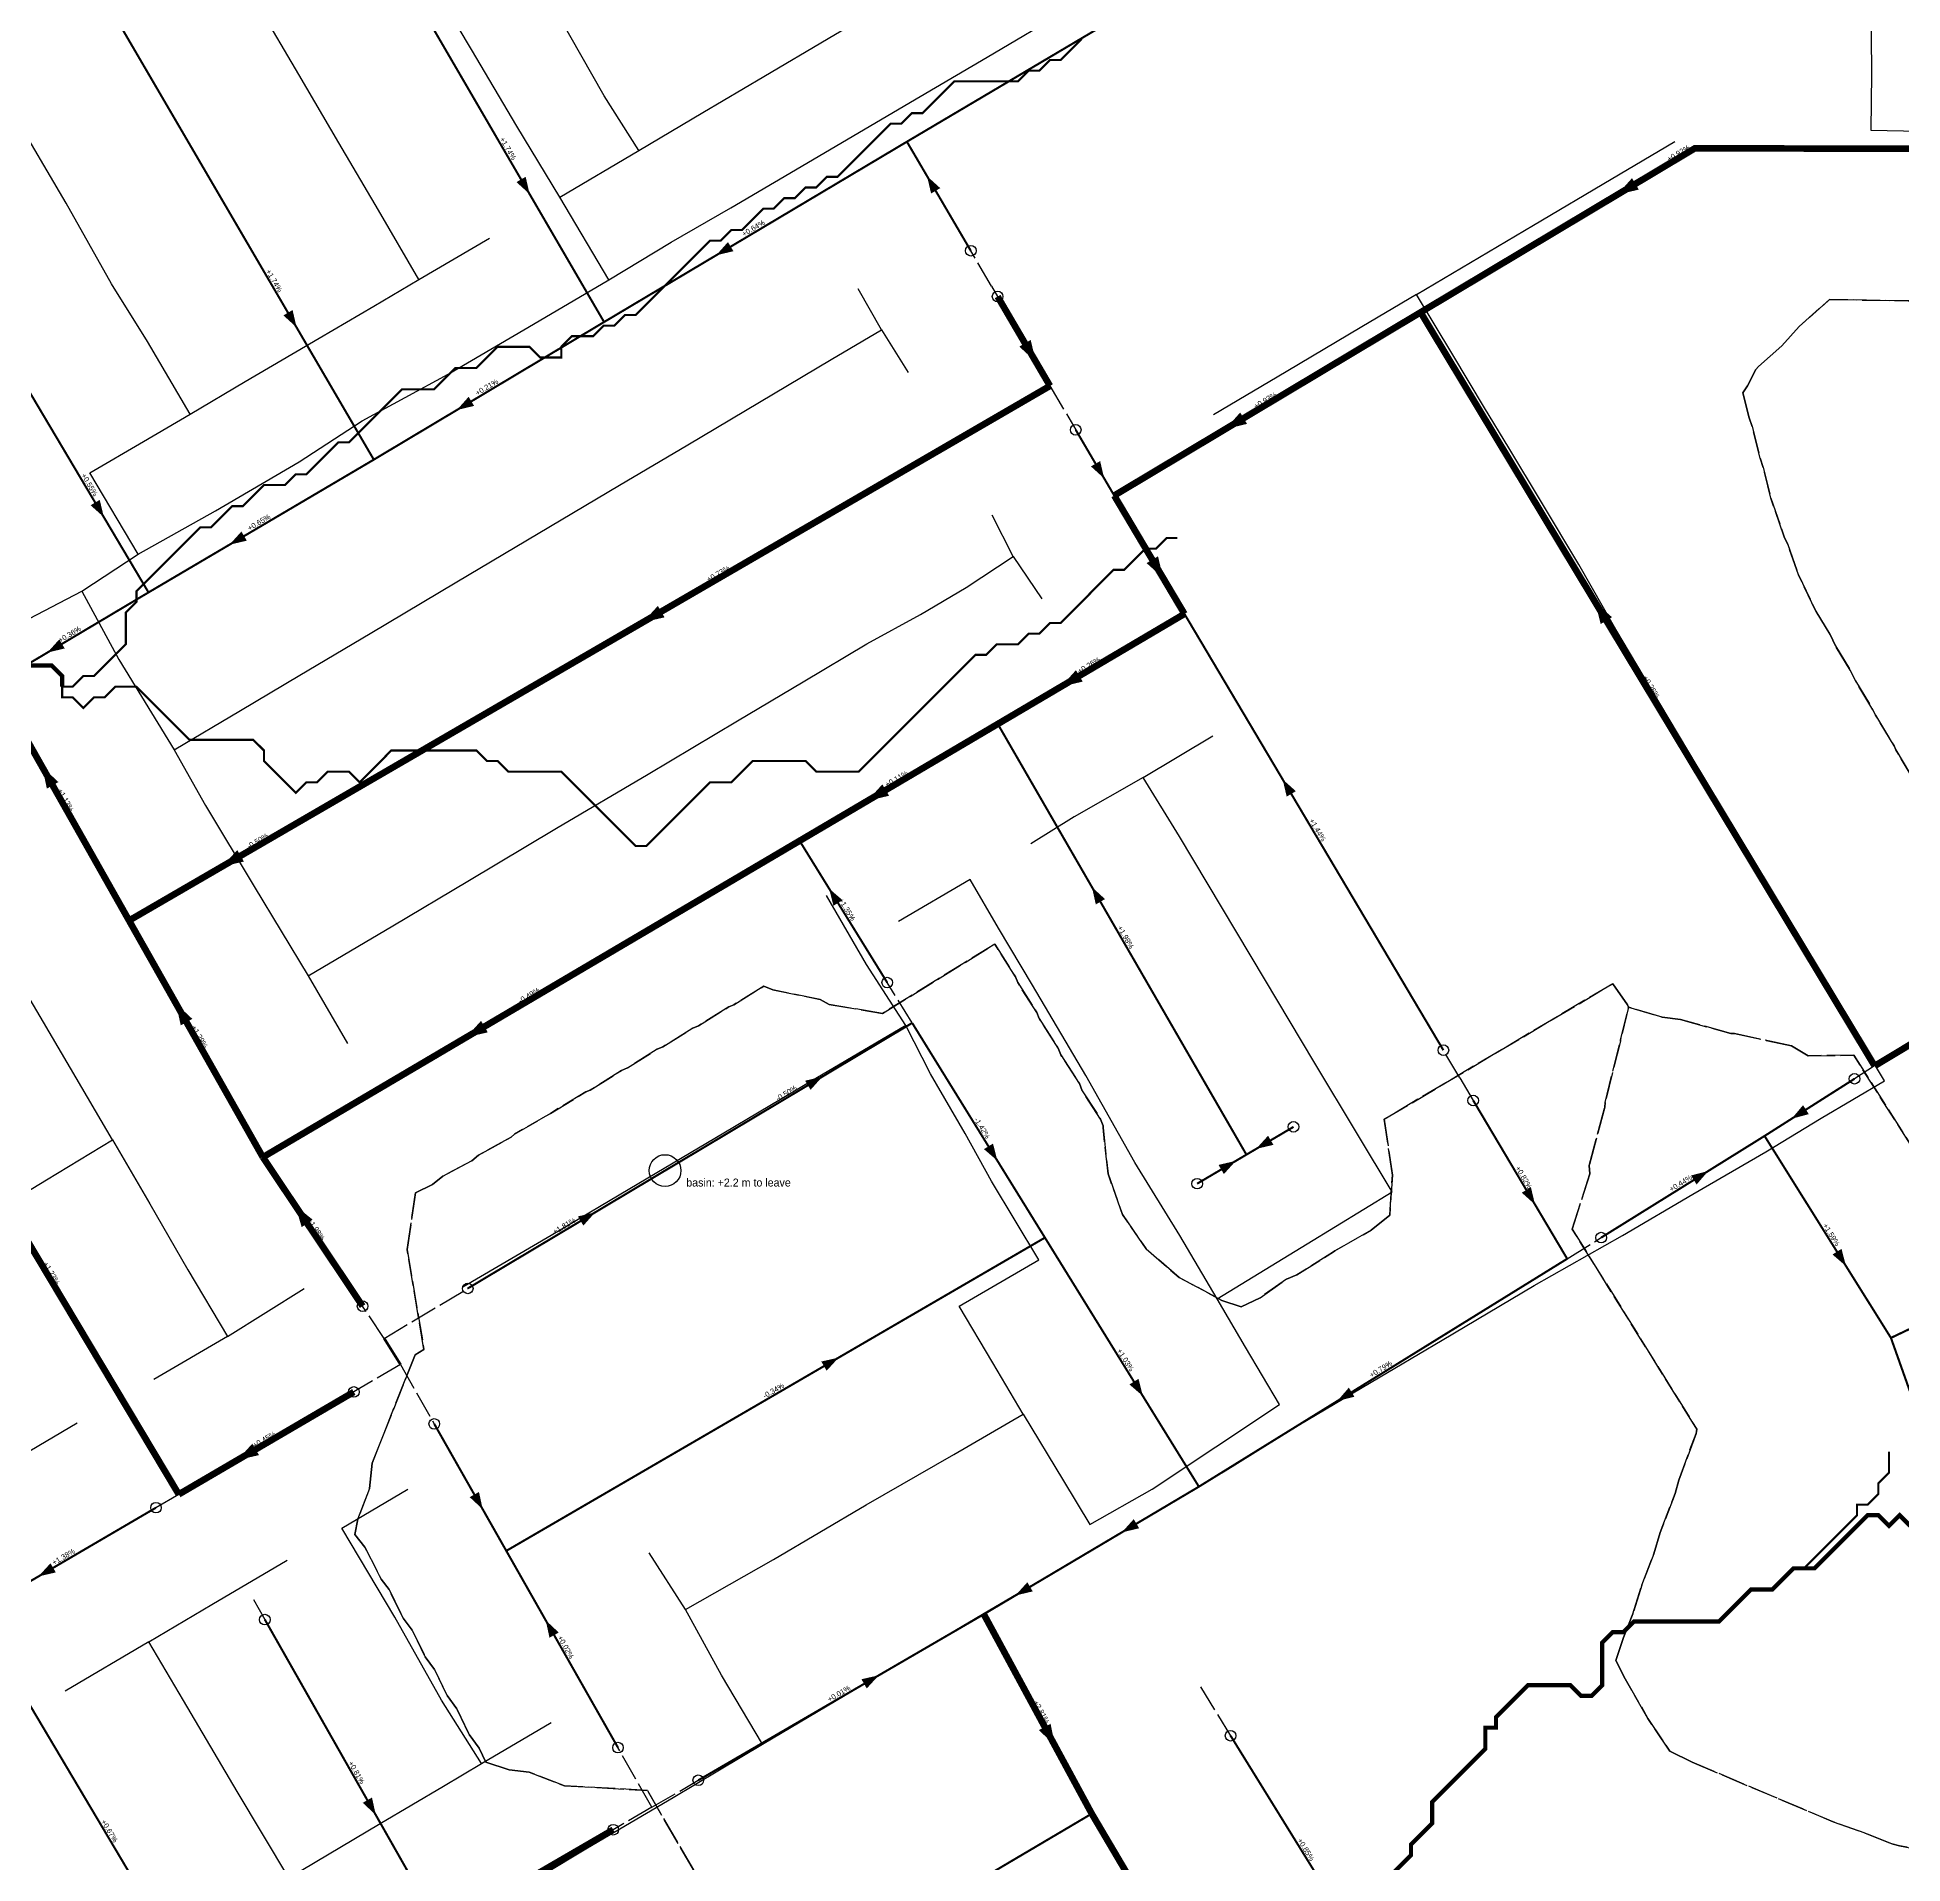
# Model space of a CAD drawing. Header units: metres. Extents: x 442821 to 452274, y 2561971 to 2571293.
# Drawn here: x 446058 to 446761, y 2566013 to 2566701 of the extents above; entities that cross this region are included whole.
import ezdxf
from ezdxf.enums import TextEntityAlignment as Align

# ---------------------------------------------------------------- set-up
doc = ezdxf.new("R2010")
doc.units = ezdxf.units.M
doc.header["$LTSCALE"] = 8
doc.linetypes.add('DASHDOT', pattern=[3.556, 2.54, -0.508, 0, -0.508])
doc.linetypes.add('DASHED', pattern=[1.524, 1.27, -0.254])
for name, color, linetype in [('A_ARROWS', 7, 'Continuous'), ('A_BASINS', 1, 'Continuous'), ('A_BRANCH', 7, 'Continuous'), ('A_BUILT_2006', 252, 'Continuous'), ('A_CATCHMENTS', 7, 'Continuous'), ('A_DROPPED', 1, 'Continuous'), ('A_GRADIENT', 8, 'Continuous'), ('A_HEAD_GAP', 8, 'Continuous'), ('A_HEADS', 8, 'Continuous'), ('A_LATERAL', 7, 'Continuous'), ('A_STREAMS', 5, 'Continuous'), ('A_SUBMAIN', 7, 'Continuous')]:
    doc.layers.add(name, color=color, linetype=linetype)

msp = doc.modelspace()

# ---------------------------------------------------------------- linework, layer by layer
at = {"layer": 'A_ARROWS', "color": 1}
for points in [[(446243.43, 2566641.71), (446238.48, 2566646.23), (446241.94, 2566648.24)], [(446393.14, 2566648.47), (446398.1, 2566643.96), (446394.65, 2566641.94)], [(446653.07, 2566641.46), (446658.65, 2566647.71), (446661.22, 2566643.42)], [(446313.67, 2566618.65), (446318.14, 2566623.64), (446320.19, 2566620.2)], [(446155.65, 2566591.5), (446150.69, 2566596.02), (446154.15, 2566598.03)], [(446434.07, 2566578.61), (446427.87, 2566584.25), (446432.18, 2566586.77)], [(446216, 2566560.36), (446220.47, 2566565.36), (446222.52, 2566561.93)], [(446505.5, 2566553.19), (446511.08, 2566559.44), (446513.65, 2566555.15)], [(446459.84, 2566534.6), (446454.88, 2566539.12), (446458.33, 2566541.14)], [(446083.06, 2566520.01), (446078.07, 2566524.49), (446081.51, 2566526.53)], [(446130.38, 2566509.63), (446134.88, 2566514.61), (446136.91, 2566511.16)], [(446482.05, 2566497.1), (446475.82, 2566502.7), (446480.12, 2566505.26)], [(446286.08, 2566480.41), (446291.74, 2566486.59), (446294.25, 2566482.27)], [(446644.86, 2566487.89), (446651.13, 2566482.33), (446646.85, 2566479.75)], [(446061.79, 2566468.99), (446066.27, 2566473.98), (446068.31, 2566470.55)], [(446443.59, 2566456.15), (446449.21, 2566462.37), (446451.75, 2566458.06)], [(446059.84, 2566425.95), (446065.95, 2566420.22), (446061.6, 2566417.75)], [(446370.67, 2566413.15), (446376.29, 2566419.37), (446378.83, 2566415.06)], [(446527.05, 2566421.26), (446532.04, 2566416.78), (446528.6, 2566414.74)], [(446127.63, 2566388.42), (446133.3, 2566394.6), (446135.81, 2566390.27)], [(446356.22, 2566380.12), (446361.29, 2566375.73), (446357.88, 2566373.63)], [(446455.23, 2566380.67), (446460.16, 2566376.13), (446456.69, 2566374.13)], [(446110.26, 2566336.75), (446116.37, 2566331.01), (446112.02, 2566328.55)], [(446219.51, 2566324.03), (446225.13, 2566330.25), (446227.67, 2566325.94)], [(446517.07, 2566282.02), (446521.57, 2566286.99), (446523.6, 2566283.55)], [(446509.44, 2566277.52), (446504.94, 2566272.54), (446502.91, 2566275.99)], [(446155.2, 2566260.61), (446161.72, 2566255.36), (446157.57, 2566252.57)], [(446133.34, 2566164.79), (446138.98, 2566170.99), (446141.51, 2566166.67)], [(446058.43, 2566120.97), (446062.95, 2566125.93), (446064.97, 2566122.48)], [(446185.48, 2566031.11), (446180.58, 2566035.69), (446184.06, 2566037.67)]]:
    msp.add_solid(points, dxfattribs=at)
at = {"layer": 'A_ARROWS', "color": 2}
for points in [[(446353.73, 2566309.27), (446349.26, 2566304.27), (446347.21, 2566307.71)], [(446419.64, 2566277.54), (446414.57, 2566281.93), (446417.97, 2566284.03)], [(446622.13, 2566261.05), (446617.14, 2566265.54), (446620.58, 2566267.58)], [(446268.15, 2566258.15), (446263.68, 2566253.15), (446261.63, 2566256.58)], [(446359.84, 2566203.4), (446355.31, 2566198.46), (446353.3, 2566201.92)], [(446474.43, 2566188.9), (446469.36, 2566193.29), (446472.77, 2566195.4)], [(446547.61, 2566187.02), (446552, 2566192.08), (446554.1, 2566188.68)], [(446225.77, 2566146.25), (446220.87, 2566150.83), (446224.35, 2566152.8)], [(446466.5, 2566137.56), (446470.98, 2566142.55), (446473.02, 2566139.11)], [(446426.42, 2566113.79), (446430.9, 2566118.77), (446432.94, 2566115.33)], [(446249.5, 2566104.43), (446254.4, 2566099.85), (446250.92, 2566097.88)], [(446374.95, 2566083.72), (446370.42, 2566078.77), (446368.41, 2566082.23)], [(446441.28, 2566057.24), (446435.27, 2566063.09), (446439.67, 2566065.47)]]:
    msp.add_solid(points, dxfattribs=at)
at = {"layer": 'A_ARROWS', "color": 3}
for points in [[(446718.77, 2566293.37), (446723.09, 2566298.5), (446725.24, 2566295.12)], [(446687.37, 2566273.69), (446682.99, 2566268.61), (446680.88, 2566272.01)], [(446739.27, 2566237.87), (446734.18, 2566242.23), (446737.57, 2566244.35)]]:
    msp.add_solid(points, dxfattribs=at)
at = {"layer": 'A_BASINS', "color": 1}
msp.add_circle((446294.44, 2566273.85), 6, dxfattribs=at)
at = {"layer": 'A_BRANCH', "color": 1, "const_width": 0.8}
for points in [[(446655.31, 2566778.34), (446585.64, 2566779.91), (446385.54, 2566661.45)], [(446409.6, 2566620.38), (446385.54, 2566661.45)], [(446449.12, 2566552.92), (446463.63, 2566528.15)], [(446587.62, 2566319.2), (446490.08, 2566483.57)], [(446378.13, 2566344.68), (446345.12, 2566398.08)], [(446102.7, 2566146.87), (446034.68, 2566107.07)]]:
    msp.add_lwpolyline(points, dxfattribs=at)
at = {"layer": 'A_BRANCH', "color": 3, "linetype": 'DASHED', "const_width": 0.8}
for points in [[(446742.47, 2566308.45), (446708.59, 2566286.9)], [(446647.04, 2566248.6), (446708.59, 2566286.9)]]:
    msp.add_lwpolyline(points, dxfattribs=at)
at = {"layer": 'A_BRANCH', "color": 2, "const_width": 0.8}
for points in [[(446220.13, 2566229.46), (446294.44, 2566273.85)], [(446207.51, 2566178.42), (446234.65, 2566130.6)], [(446294.67, 2565936.82), (446455.16, 2566031.59)]]:
    msp.add_lwpolyline(points, dxfattribs=at)
at = {"layer": 'A_BRANCH', "color": 2, "linetype": 'DASHED', "const_width": 0.8}
for points in [[(446276.72, 2566056.47), (446234.65, 2566130.6)], [(446306.97, 2566044.18), (446414.51, 2566106.72)]]:
    msp.add_lwpolyline(points, dxfattribs=at)
at = {"layer": 'A_BUILT_2006', "color": 252}
for points in [[(446221.56, 2566696.2), (446202.15, 2566728.69)], [(446355.89, 2566700.38), (446388.32, 2566719.57)], [(446156.48, 2566686.81), (446141.58, 2566712.16)], [(446271.54, 2566678.72), (446250.26, 2566716.14)], [(446415.76, 2566693.34), (446446.78, 2566711.61)], [(446748.6, 2566716.05), (446748.87, 2566687.05)], [(446238.66, 2566667.28), (446221.56, 2566696.2)], [(446331.66, 2566686.05), (446355.89, 2566700.38)], [(446384.81, 2566675.11), (446415.76, 2566693.34)], [(446171.62, 2566661.06), (446156.48, 2566686.81)], [(446308.69, 2566672.46), (446331.66, 2566686.05)], [(446748.87, 2566687.05), (446748.56, 2566665.74)], [(446284.56, 2566658.18), (446271.54, 2566678.72)], [(446352.12, 2566655.87), (446384.81, 2566675.11)], [(446068.89, 2566638.26), (446048.63, 2566672.74)], [(446284.56, 2566658.18), (446308.69, 2566672.46)], [(446186.54, 2566635.67), (446171.62, 2566661.06)], [(446254.8, 2566640.57), (446238.66, 2566667.28)], [(446650.83, 2566647.36), (446674.84, 2566661.58)], [(446748.56, 2566665.74), (446779.33, 2566665.13)], [(446254.8, 2566640.57), (446284.56, 2566658.18)], [(446319.24, 2566636.51), (446352.12, 2566655.87)], [(446621.54, 2566630), (446650.83, 2566647.36)], [(446273.24, 2566609.43), (446254.8, 2566640.57)], [(446086, 2566607.92), (446068.89, 2566638.26)], [(446201.73, 2566609.52), (446186.54, 2566635.67)], [(446296.76, 2566623.56), (446319.24, 2566636.51)], [(446601.2, 2566617.95), (446621.54, 2566630)], [(446201.73, 2566609.52), (446228.32, 2566625.15)], [(446273.24, 2566609.43), (446296.76, 2566623.56)], [(446577.54, 2566603.93), (446601.2, 2566617.95)], [(446099.51, 2566586.16), (446086, 2566607.92)], [(446184.71, 2566599.52), (446201.73, 2566609.52)], [(446244.94, 2566592.77), (446273.24, 2566609.43)], [(446376.03, 2566590.55), (446367.2, 2566605.98)], [(446164.13, 2566587.43), (446184.71, 2566599.52)], [(446577.54, 2566603.93), (446556.86, 2566591.68)], [(446591.19, 2566581.18), (446577.54, 2566603.93)], [(446212.71, 2566573.84), (446244.94, 2566592.77)], [(446356.96, 2566579.36), (446376.03, 2566590.55)], [(446376.03, 2566590.55), (446385.97, 2566574.48)], [(446556.86, 2566591.68), (446528.4, 2566574.81)], [(446115.55, 2566558.87), (446099.51, 2566586.16)], [(446136.34, 2566571.09), (446164.13, 2566587.43)], [(446335.24, 2566566.46), (446356.96, 2566579.36)], [(446603.15, 2566561.25), (446591.19, 2566581.18)], [(446115.55, 2566558.87), (446136.34, 2566571.09)], [(446180.33, 2566556.35), (446212.71, 2566573.84)], [(446528.4, 2566574.81), (446501.06, 2566558.61)], [(446303, 2566547.3), (446335.24, 2566566.46)], [(446097.94, 2566548.54), (446115.55, 2566558.87)], [(446156.63, 2566540.9), (446180.33, 2566556.35)], [(446612.23, 2566546.12), (446603.15, 2566561.25)], [(446077.79, 2566536.68), (446097.94, 2566548.54)], [(446277.29, 2566532.03), (446303, 2566547.3)], [(446624.52, 2566525.65), (446612.23, 2566546.12)], [(446095.96, 2566506.06), (446077.79, 2566536.68)], [(446125.15, 2566522.41), (446156.63, 2566540.9)], [(446246.7, 2566513.85), (446277.29, 2566532.03)], [(446095.96, 2566506.06), (446125.15, 2566522.41)], [(446425.52, 2566505.17), (446417.6, 2566520.77)], [(446638.58, 2566502.22), (446624.52, 2566525.65)], [(446216.03, 2566495.63), (446246.7, 2566513.85)], [(446074.76, 2566492.13), (446095.96, 2566506.06)], [(446407.91, 2566493.54), (446425.52, 2566505.17)], [(446425.52, 2566505.17), (446436.38, 2566489.27)], [(446652.62, 2566477.65), (446638.58, 2566502.22)], [(446052.21, 2566480.3), (446074.76, 2566492.13)], [(446074.76, 2566492.13), (446088.72, 2566466.34)], [(446183.36, 2566476.21), (446216.03, 2566495.63)], [(446390.7, 2566483.35), (446407.91, 2566493.54)], [(446370.46, 2566472.23), (446390.7, 2566483.35)], [(446156.93, 2566460.52), (446183.36, 2566476.21)], [(446346.49, 2566457.99), (446370.46, 2566472.23)], [(446665.6, 2566455.76), (446652.62, 2566477.65)], [(446088.72, 2566466.34), (446109.56, 2566432.37)], [(446134.56, 2566447.22), (446156.93, 2566460.52)], [(446321.79, 2566443.31), (446346.49, 2566457.99)], [(446683.18, 2566426.26), (446665.6, 2566455.76)], [(446109.56, 2566432.37), (446134.56, 2566447.22)], [(446288.04, 2566423.23), (446321.79, 2566443.31)], [(446474.58, 2566421.92), (446500.82, 2566437.6)], [(446109.56, 2566432.37), (446121.39, 2566411.45)], [(446253.52, 2566402.84), (446288.04, 2566423.23)], [(446474.58, 2566421.92), (446448.5, 2566407.06)], [(446488.18, 2566399.73), (446474.58, 2566421.92)], [(446702.93, 2566393.03), (446683.18, 2566426.26)], [(446121.39, 2566411.45), (446139.73, 2566380.86)], [(446220.11, 2566382.9), (446253.52, 2566402.84)], [(446448.5, 2566407.06), (446432.25, 2566396.93)], [(446504.08, 2566373.17), (446488.18, 2566399.73)], [(446720.32, 2566363.48), (446702.93, 2566393.03)], [(446139.73, 2566380.86), (446159.97, 2566347.16)], [(446191.85, 2566366.11), (446220.11, 2566382.9)], [(446409.33, 2566383.49), (446382.35, 2566367.69)], [(446420.09, 2566365.23), (446409.33, 2566383.49)], [(446370.37, 2566351.55), (446355.27, 2566377.45)], [(446520.65, 2566345.47), (446504.08, 2566373.17)], [(446159.97, 2566347.16), (446191.85, 2566366.11)], [(446432.79, 2566343.68), (446420.09, 2566365.23)], [(446753.72, 2566307.7), (446720.32, 2566363.48)], [(446059.01, 2566331.95), (446044.78, 2566356.24)], [(446159.97, 2566347.16), (446174.82, 2566321.71)], [(446385.09, 2566328.46), (446370.37, 2566351.55)], [(446538.87, 2566315.01), (446520.65, 2566345.47)], [(446452.89, 2566309.7), (446432.79, 2566343.68)], [(446070.44, 2566312.43), (446059.01, 2566331.95)], [(446385.09, 2566328.46), (446351.29, 2566308.5)], [(446394.45, 2566310.26), (446385.09, 2566328.46)], [(446086.28, 2566285.38), (446070.44, 2566312.43)], [(446407.54, 2566287.83), (446394.45, 2566310.26)], [(446471.39, 2566276.86), (446452.89, 2566309.7)], [(446555.27, 2566287.61), (446538.87, 2566315.01)], [(446351.29, 2566308.5), (446316.63, 2566288)], [(446729.86, 2566293.6), (446753.72, 2566307.7)], [(446709.06, 2566280.96), (446729.86, 2566293.6)], [(446061.46, 2566270.36), (446086.28, 2566285.38)], [(446086.28, 2566285.38), (446100.39, 2566261.28)], [(446316.63, 2566288), (446284.53, 2566269.01)], [(446417.42, 2566269.9), (446407.54, 2566287.83)], [(446568.3, 2566265.84), (446555.27, 2566287.61)], [(446488.32, 2566249.45), (446471.39, 2566276.86)], [(446681.56, 2566265.02), (446709.06, 2566280.96)], [(446044.7, 2566260.21), (446061.46, 2566270.36)], [(446284.53, 2566269.01), (446251.58, 2566249.46)], [(446435.27, 2566240.27), (446417.42, 2566269.9)], [(446100.39, 2566261.28), (446114.63, 2566236.48)], [(446536.34, 2566246.3), (446568.3, 2566265.84)], [(446655.07, 2566249.35), (446681.56, 2566265.02)], [(446251.58, 2566249.46), (446218.3, 2566229.95)], [(446502.41, 2566225.54), (446488.32, 2566249.45)], [(446502.41, 2566225.54), (446536.34, 2566246.3)], [(446621.75, 2566230.52), (446655.07, 2566249.35)], [(446405.28, 2566222.76), (446435.27, 2566240.27)], [(446114.63, 2566236.48), (446129.62, 2566211.38)], [(446129.62, 2566211.38), (446158.53, 2566229.42)], [(446513.07, 2566207.35), (446502.41, 2566225.54)], [(446587.2, 2566210.03), (446621.75, 2566230.52)], [(446417.88, 2566201.47), (446405.28, 2566222.76)], [(446129.62, 2566211.38), (446101.85, 2566195.17)], [(446525.86, 2566185.76), (446513.07, 2566207.35)], [(446560.4, 2566194.1), (446587.2, 2566210.03)], [(446429.33, 2566182.11), (446417.88, 2566201.47)], [(446532.62, 2566177.73), (446560.4, 2566194.1)], [(446501.84, 2566169.85), (446525.86, 2566185.76)], [(446043.36, 2566161.32), (446073.03, 2566178.77)], [(446403.17, 2566166.87), (446429.33, 2566182.11)], [(446429.33, 2566182.11), (446444.52, 2566156.92)], [(446505.43, 2566160.76), (446532.62, 2566177.73)], [(446477.96, 2566153.88), (446501.84, 2566169.85)], [(446370.14, 2566147.88), (446403.17, 2566166.87)], [(446444.52, 2566156.92), (446454.4, 2566140.54)], [(446472.2, 2566141.1), (446505.43, 2566160.76)], [(446172.75, 2566139.19), (446197.54, 2566153.8)], [(446335.26, 2566127.3), (446370.14, 2566147.88)], [(446454.4, 2566140.54), (446477.96, 2566153.88)], [(446438.14, 2566120.94), (446472.2, 2566141.1)], [(446192.65, 2566105.62), (446172.75, 2566139.19)], [(446123.76, 2566110.36), (446152.17, 2566127.06)], [(446302.14, 2566108.56), (446288.4, 2566129.83)], [(446302.14, 2566108.56), (446335.26, 2566127.3)], [(446414.02, 2566106.8), (446438.14, 2566120.94)], [(446099.99, 2566096.31), (446123.76, 2566110.36)], [(446315.76, 2566083.73), (446302.14, 2566108.56)], [(446390.38, 2566092.82), (446414.02, 2566106.8)], [(446210.27, 2566074.38), (446192.65, 2566105.62)], [(446099.99, 2566096.31), (446068.45, 2566077.72)], [(446113.09, 2566074.21), (446099.99, 2566096.31)], [(446361.7, 2566075.8), (446390.38, 2566092.82)], [(446331.18, 2566057.75), (446315.76, 2566083.73)], [(446133.31, 2566039.9), (446113.09, 2566074.21)], [(446225.35, 2566050.44), (446210.27, 2566074.38)], [(446331.18, 2566057.75), (446361.7, 2566075.8)], [(446225.35, 2566050.44), (446251.57, 2566065.98)], [(446297.55, 2566037.75), (446331.18, 2566057.75)], [(446210.98, 2566041.93), (446225.35, 2566050.44)], [(446152.7, 2566007.38), (446133.31, 2566039.9)], [(446187.08, 2566027.94), (446210.98, 2566041.93)], [(446265.21, 2566018.73), (446297.55, 2566037.75)], [(446152.7, 2566007.38), (446187.08, 2566027.94)], [(446231.18, 2565998.28), (446265.21, 2566018.73)]]:
    msp.add_lwpolyline(points, dxfattribs=at)
at = {"layer": 'A_CATCHMENTS', "color": 2, "linetype": 'DASHED'}
for points in [[(446765.28, 2566420.23), (446758.03, 2566432.39), (446757.36, 2566433.86), (446750.41, 2566445.39), (446749.43, 2566447.49), (446742.79, 2566458.39), (446740.89, 2566462.42), (446735.34, 2566471.49), (446733.32, 2566475.76), (446727.89, 2566484.59), (446721.4, 2566498.26), (446717.39, 2566509.69), (446716.02, 2566512.61), (446710.93, 2566527.13), (446708.1, 2566538.71), (446706.87, 2566542.27), (446703.94, 2566554.11), (446702.8, 2566557.41), (446700.44, 2566566.86), (446702.11, 2566569.48), (446705.33, 2566575.68), (446706.35, 2566576.79), (446715.05, 2566584.61), (446721.59, 2566591.84), (446733.11, 2566601.99), (446849.67, 2566600.14)], [(446311.64, 2565999.27), (446287.78, 2566040.32), (446256.62, 2566042.12), (446243.22, 2566047.27), (446235.76, 2566048.16), (446226.99, 2566050.94), (446224.47, 2566056.23), (446220.65, 2566061.47), (446216.05, 2566071.05), (446212.37, 2566076.08), (446207.63, 2566085.87), (446204.08, 2566090.69), (446199.21, 2566100.69), (446195.8, 2566105.3), (446190.51, 2566116.09), (446187.56, 2566119.93), (446181.4, 2566131.99), (446177.59, 2566136.79), (446178.69, 2566142.54), (446183.13, 2566154.04), (446184.08, 2566163.59), (446200.31, 2566204.43), (446203.64, 2566206.46), (446197.28, 2566244.17), (446200.48, 2566265.46), (446206.81, 2566268.63), (446210.72, 2566271.77), (446221.66, 2566277.53), (446224.22, 2566279.67), (446236.49, 2566286.46), (446237.74, 2566287.55), (446251.27, 2566295.4), (446251.31, 2566295.41), (446264.65, 2566303.52), (446266.27, 2566304.13), (446278.04, 2566311.62), (446280.35, 2566312.53), (446291.5, 2566319.59), (446293.67, 2566320.44), (446304.96, 2566327.57), (446306.99, 2566328.36), (446318.42, 2566335.54), (446320.31, 2566336.28), (446331.61, 2566343.35), (446334.98, 2566341.92), (446352.91, 2566338.32), (446356.3, 2566336.45), (446376.36, 2566333.07), (446418.61, 2566359.19), (446426.43, 2566346.81), (446427.27, 2566344.71), (446434.45, 2566333.42), (446435.38, 2566331.1), (446442.47, 2566320.03), (446443.5, 2566317.49), (446450.5, 2566306.63), (446451.61, 2566303.87), (446458.52, 2566293.24), (446459.52, 2566290.77), (446459.46, 2566290.09), (446461.29, 2566272.59), (446466.69, 2566257.35), (446475.63, 2566244.36), (446488.12, 2566233.56), (446504.17, 2566224.95), (446511.47, 2566222.56), (446518.61, 2566225.98), (446528.56, 2566232.98), (446532.46, 2566234.59), (446546.28, 2566243.25), (446546.73, 2566243.65), (446560.43, 2566251.41), (446567.44, 2566257.12), (446568.41, 2566272.14), (446565.32, 2566293.18), (446651.41, 2566344.26), (446656.9, 2566336.3), (446657.37, 2566335.43), (446654.38, 2566323.16), (446654.33, 2566322.64), (446648.52, 2566299.52), (446648.45, 2566297.79), (446642.57, 2566275.82), (446642.8, 2566272.57), (446636.14, 2566251.85), (446683.07, 2566176.44), (446682.96, 2566175.59), (446682.78, 2566174.84), (446676.26, 2566157.24), (446674.89, 2566152.2), (446669.29, 2566137.51), (446666.94, 2566129.53), (446662.35, 2566117.73), (446658.95, 2566106.85), (446655.42, 2566097.92), (446652.61, 2566089.29), (446656.07, 2566082.35), (446664.67, 2566067.51), (446672.94, 2566055.09), (446681.34, 2566050.96), (446734.48, 2566028.51), (446746.43, 2566024.3), (446756.49, 2566020.29), (446759.37, 2566019.53), (446774.3, 2566016.61)]]:
    msp.add_lwpolyline(points, dxfattribs=at)
at = {"layer": 'A_CATCHMENTS', "color": 1, "linetype": 'DASHED'}
for points in [[(446849.67, 2566600.14), (446733.11, 2566601.99), (446721.59, 2566591.84), (446715.05, 2566584.61), (446706.35, 2566576.79), (446705.33, 2566575.68), (446702.11, 2566569.48), (446700.44, 2566566.86), (446702.8, 2566557.41), (446703.94, 2566554.11), (446706.87, 2566542.27), (446708.1, 2566538.71), (446710.93, 2566527.13), (446716.02, 2566512.61), (446717.39, 2566509.69), (446721.4, 2566498.26), (446727.89, 2566484.59), (446733.32, 2566475.76), (446735.34, 2566471.49), (446740.89, 2566462.42), (446742.79, 2566458.39), (446749.43, 2566447.49), (446750.41, 2566445.39), (446757.36, 2566433.86), (446758.03, 2566432.39), (446765.28, 2566420.23)], [(446770.72, 2566272.4), (446742.16, 2566317.31), (446725.06, 2566317.12), (446718.78, 2566320.81), (446697.31, 2566325.47), (446695.94, 2566325.5), (446676.95, 2566330.79), (446670.03, 2566331.71), (446657.37, 2566335.43), (446656.9, 2566336.3), (446651.41, 2566344.26), (446565.32, 2566293.18), (446568.41, 2566272.14), (446567.44, 2566257.12), (446560.43, 2566251.41), (446546.73, 2566243.65), (446546.28, 2566243.25), (446532.46, 2566234.59), (446528.56, 2566232.98), (446518.61, 2566225.98), (446511.47, 2566222.56), (446504.17, 2566224.95), (446488.12, 2566233.56), (446475.63, 2566244.36), (446466.69, 2566257.35), (446461.29, 2566272.59), (446459.46, 2566290.09), (446459.52, 2566290.77), (446458.52, 2566293.24), (446451.61, 2566303.87), (446450.5, 2566306.63), (446443.5, 2566317.49), (446442.47, 2566320.03), (446435.38, 2566331.1), (446434.45, 2566333.42), (446427.27, 2566344.71), (446426.43, 2566346.81), (446418.61, 2566359.19), (446376.36, 2566333.07), (446356.3, 2566336.45), (446352.91, 2566338.32), (446334.98, 2566341.92), (446331.61, 2566343.35), (446320.31, 2566336.28), (446318.42, 2566335.54), (446306.99, 2566328.36), (446304.96, 2566327.57), (446293.67, 2566320.44), (446291.5, 2566319.59), (446280.35, 2566312.53), (446278.04, 2566311.62), (446266.27, 2566304.13), (446264.65, 2566303.52), (446251.31, 2566295.41), (446251.27, 2566295.4), (446237.74, 2566287.55), (446236.49, 2566286.46), (446224.22, 2566279.67), (446221.66, 2566277.53), (446210.72, 2566271.77), (446206.81, 2566268.63), (446200.48, 2566265.46), (446197.28, 2566244.17), (446203.64, 2566206.46), (446200.31, 2566204.43), (446184.08, 2566163.59), (446183.13, 2566154.04), (446178.69, 2566142.54), (446177.59, 2566136.79), (446181.4, 2566131.99), (446187.56, 2566119.93), (446190.51, 2566116.09), (446195.8, 2566105.3), (446199.21, 2566100.69), (446204.08, 2566090.69), (446207.63, 2566085.87), (446212.37, 2566076.08), (446216.05, 2566071.05), (446220.65, 2566061.47), (446224.47, 2566056.23), (446226.99, 2566050.94), (446235.76, 2566048.16), (446243.22, 2566047.27), (446256.62, 2566042.12), (446287.78, 2566040.32), (446311.64, 2565999.27)]]:
    msp.add_lwpolyline(points, dxfattribs=at)
at = {"layer": 'A_CATCHMENTS', "color": 3, "linetype": 'DASHED'}
msp.add_lwpolyline([(446774.3, 2566016.61), (446759.37, 2566019.53), (446756.49, 2566020.29), (446746.43, 2566024.3), (446734.48, 2566028.51), (446681.34, 2566050.96), (446672.94, 2566055.09), (446664.67, 2566067.51), (446656.07, 2566082.35), (446652.61, 2566089.29), (446655.42, 2566097.92), (446655.42, 2566097.92), (446658.95, 2566106.85), (446662.35, 2566117.73), (446666.94, 2566129.53), (446669.29, 2566137.51), (446674.89, 2566152.2), (446676.26, 2566157.24), (446682.78, 2566174.84), (446682.96, 2566175.59), (446683.07, 2566176.44), (446636.14, 2566251.85), (446642.8, 2566272.57), (446642.57, 2566275.82), (446648.45, 2566297.79), (446648.52, 2566299.52), (446654.33, 2566322.64), (446654.38, 2566323.16), (446657.37, 2566335.43), (446670.03, 2566331.71), (446676.95, 2566330.79), (446695.94, 2566325.5), (446697.31, 2566325.47), (446718.78, 2566320.81), (446725.06, 2566317.12), (446742.16, 2566317.31), (446770.72, 2566272.4)], dxfattribs=at)
at = {"layer": 'A_DROPPED', "color": 1, "const_width": 1}
msp.add_lwpolyline([(446188.64, 2566210.66), (446194.83, 2566200.76)], dxfattribs=at)
at = {"layer": 'A_HEAD_GAP', "color": 8, "linetype": 'DASHED'}
for points in [[(446417.38, 2566607.09), (446409.6, 2566620.38)], [(446417.38, 2566607.09), (446419.71, 2566603.12)], [(446439.43, 2566569.45), (446449.12, 2566552.92)], [(446387.53, 2566329.47), (446378.13, 2566344.68)], [(446593.78, 2566308.83), (446587.62, 2566319.2)], [(446750.05, 2566313.27), (446742.47, 2566308.45)], [(446593.78, 2566308.83), (446598.85, 2566300.28)], [(446634.24, 2566240.63), (446647.04, 2566248.6)], [(446188.64, 2566210.66), (446220.13, 2566229.46)], [(446188.64, 2566210.66), (446180.52, 2566222.79)], [(446194.83, 2566200.76), (446177.21, 2566190.46)], [(446194.83, 2566200.76), (446207.51, 2566178.42)], [(446111.28, 2566151.89), (446102.7, 2566146.87)], [(446139.4, 2566112.3), (446143.71, 2566104.7)], [(446496.07, 2566079.37), (446507.45, 2566060.97)], [(446289.47, 2566034), (446276.72, 2566056.47)], [(446289.47, 2566034), (446306.97, 2566044.18)], [(446289.47, 2566034), (446274.93, 2566025.55)]]:
    msp.add_lwpolyline(points, dxfattribs=at)
at = {"layer": 'A_HEADS', "color": 1}
for centre in [(446409.6, 2566620.38), (446419.71, 2566603.12), (446449.12, 2566552.92), (446378.13, 2566344.68), (446587.62, 2566319.2), (446531.17, 2566290.33), (446494.86, 2566268.92), (446180.52, 2566222.79), (446177.21, 2566190.46), (446102.7, 2566146.87), (446143.71, 2566104.7), (446274.93, 2566025.55)]:
    msp.add_circle(centre, 2, dxfattribs=at)
at = {"layer": 'A_HEADS', "color": 3}
for centre in [(446742.47, 2566308.45), (446647.04, 2566248.6)]:
    msp.add_circle(centre, 2, dxfattribs=at)
at = {"layer": 'A_HEADS', "color": 2}
for centre in [(446598.85, 2566300.28), (446220.13, 2566229.46), (446207.51, 2566178.42), (446276.72, 2566056.47), (446507.45, 2566060.97), (446306.97, 2566044.18)]:
    msp.add_circle(centre, 2, dxfattribs=at)
at = {"layer": 'A_LATERAL', "color": 1, "linetype": 'DASHDOT', "const_width": 0.8}
for points in [[(446044.24, 2566782.28), (446106.96, 2566674.87)], [(446494.86, 2566268.92), (446513.42, 2566279.86)]]:
    msp.add_lwpolyline(points, dxfattribs=at)
at = {"layer": 'A_LATERAL', "color": 1, "const_width": 0.8}
for points in [[(446196.33, 2566722.62), (446271.48, 2566593.52)], [(446106.96, 2566674.87), (446184.74, 2566541.68)], [(446385.54, 2566661.45), (446271.48, 2566593.52)], [(446052.72, 2566571.13), (446099.88, 2566491.66)], [(446184.74, 2566541.68), (446099.88, 2566491.66)], [(446513.42, 2566279.86), (446419.77, 2566442.1)], [(446034.68, 2566107.07), (446132.96, 2565941.43)], [(446143.71, 2566104.7), (446210.03, 2565987.85)]]:
    msp.add_lwpolyline(points, dxfattribs=at)
at = {"layer": 'A_LATERAL', "color": 1, "linetype": 'DASHED', "const_width": 0.8}
for points in [[(446271.48, 2566593.52), (446184.74, 2566541.68)], [(446099.88, 2566491.66), (446042.12, 2566457.29)], [(446531.17, 2566290.33), (446513.42, 2566279.86)]]:
    msp.add_lwpolyline(points, dxfattribs=at)
at = {"layer": 'A_LATERAL', "color": 2, "linetype": 'DASHDOT', "const_width": 0.8}
for points in [[(446294.44, 2566273.85), (446387.53, 2566329.47)], [(446387.53, 2566329.47), (446437.53, 2566248.59)], [(446234.65, 2566130.6), (446437.53, 2566248.59)], [(446452.88, 2566129.49), (446414.51, 2566106.72)]]:
    msp.add_lwpolyline(points, dxfattribs=at)
at = {"layer": 'A_LATERAL', "color": 2, "const_width": 0.8}
for points in [[(446598.85, 2566300.28), (446634.24, 2566240.63)], [(446437.53, 2566248.59), (446495.52, 2566154.78)], [(446634.24, 2566240.63), (446495.52, 2566154.78)], [(446495.52, 2566154.78), (446452.88, 2566129.49)], [(446507.45, 2566060.97), (446561.53, 2565973.51)]]:
    msp.add_lwpolyline(points, dxfattribs=at)
at = {"layer": 'A_LATERAL', "color": 3, "const_width": 0.8}
for points in [[(446708.59, 2566286.9), (446756.19, 2566210.83)], [(446832.19, 2566247.07), (446756.19, 2566210.83)], [(446756.19, 2566210.83), (446781.21, 2566140.33)]]:
    msp.add_lwpolyline(points, dxfattribs=at)
at = {"layer": 'A_STREAMS', "color": 5}
for points, const_width in [([(446451.4, 2566700.22), (446447.4, 2566696.22), (446443.4, 2566692.22), (446439.4, 2566692.22), (446435.4, 2566688.21), (446431.4, 2566688.21), (446427.4, 2566684.21), (446423.4, 2566684.21), (446419.4, 2566684.21), (446415.4, 2566684.21), (446411.39, 2566684.21), (446407.39, 2566684.21), (446403.39, 2566684.21), (446399.39, 2566680.21), (446395.39, 2566676.21), (446391.39, 2566672.21), (446387.39, 2566672.21), (446383.39, 2566668.21), (446379.39, 2566668.21), (446375.39, 2566664.21), (446371.39, 2566660.2), (446367.39, 2566656.2), (446363.39, 2566652.2), (446359.39, 2566648.2), (446355.39, 2566648.2), (446351.39, 2566644.2), (446347.39, 2566644.2), (446343.39, 2566640.2), (446339.38, 2566640.2), (446335.38, 2566636.2), (446331.38, 2566636.2), (446327.38, 2566632.2), (446323.38, 2566628.19), (446319.38, 2566628.19), (446315.38, 2566624.19), (446311.38, 2566624.19), (446307.38, 2566620.19), (446303.38, 2566616.19), (446299.38, 2566612.19), (446295.38, 2566608.19), (446291.38, 2566604.19), (446287.38, 2566600.18), (446283.38, 2566596.18), (446279.38, 2566596.18), (446275.38, 2566592.18), (446271.38, 2566592.18), (446267.37, 2566588.18), (446263.37, 2566588.18), (446259.37, 2566588.18), (446255.37, 2566584.18), (446255.37, 2566580.18), (446251.37, 2566580.18), (446247.37, 2566580.18), (446243.37, 2566584.18), (446239.37, 2566584.18), (446235.37, 2566584.18), (446231.37, 2566584.18), (446227.37, 2566580.18), (446223.37, 2566576.18), (446219.37, 2566576.18), (446215.37, 2566576.18), (446211.37, 2566572.17), (446207.37, 2566568.17), (446203.37, 2566568.17), (446199.37, 2566568.17), (446195.36, 2566568.17), (446191.36, 2566564.17), (446187.36, 2566560.17), (446183.36, 2566556.17), (446179.36, 2566552.17), (446175.36, 2566548.17), (446171.36, 2566548.17), (446167.36, 2566544.16), (446163.36, 2566540.16), (446159.36, 2566536.16), (446155.36, 2566536.16), (446151.36, 2566532.16), (446147.36, 2566532.16), (446143.36, 2566532.16), (446139.36, 2566528.16), (446135.36, 2566524.16), (446131.36, 2566524.16), (446127.36, 2566520.16), (446123.35, 2566516.15), (446119.35, 2566516.15), (446115.35, 2566512.15), (446111.35, 2566508.15), (446107.35, 2566504.15), (446103.35, 2566500.15), (446099.35, 2566496.15), (446095.35, 2566492.15), (446095.35, 2566488.14), (446091.35, 2566484.14), (446091.35, 2566480.14), (446091.35, 2566476.14), (446091.35, 2566472.14), (446087.35, 2566468.14), (446083.35, 2566464.14), (446079.35, 2566460.14), (446075.35, 2566460.14), (446071.35, 2566456.13), (446067.35, 2566456.13)], 0.8), ([(446487.4, 2566512.15), (446483.4, 2566512.15), (446479.4, 2566508.15), (446475.4, 2566508.15), (446471.4, 2566504.15), (446467.4, 2566500.15), (446463.4, 2566500.15), (446459.4, 2566496.15), (446455.4, 2566492.15), (446451.4, 2566488.14), (446447.4, 2566484.14), (446443.4, 2566480.14), (446439.4, 2566480.14), (446435.4, 2566476.14), (446431.4, 2566476.14), (446427.4, 2566472.14), (446423.4, 2566472.14), (446419.4, 2566472.14), (446415.4, 2566468.14), (446411.39, 2566468.14), (446407.39, 2566464.14), (446403.39, 2566460.14), (446399.39, 2566456.13), (446395.39, 2566452.13), (446391.39, 2566448.13), (446387.39, 2566444.13), (446383.39, 2566440.13), (446379.39, 2566436.13), (446375.39, 2566432.13), (446371.39, 2566428.12), (446367.39, 2566424.12), (446363.39, 2566424.12), (446359.39, 2566424.12), (446355.39, 2566424.12), (446351.39, 2566424.12), (446347.39, 2566428.12), (446343.39, 2566428.12), (446339.38, 2566428.12), (446335.38, 2566428.12), (446331.38, 2566428.12), (446327.38, 2566428.12), (446323.38, 2566424.12), (446319.38, 2566420.12), (446315.38, 2566420.12), (446311.38, 2566420.12), (446307.38, 2566416.12), (446303.38, 2566412.12), (446299.38, 2566408.12), (446295.38, 2566404.12), (446291.38, 2566400.11), (446287.38, 2566396.11), (446283.38, 2566396.11), (446279.38, 2566400.11), (446275.38, 2566404.12), (446271.38, 2566408.12), (446267.37, 2566412.12), (446263.37, 2566416.12), (446259.37, 2566420.12), (446255.37, 2566424.12), (446251.37, 2566424.12), (446247.37, 2566424.12), (446243.37, 2566424.12), (446239.37, 2566424.12), (446235.37, 2566424.12), (446231.37, 2566428.12), (446227.37, 2566428.12), (446223.37, 2566432.13), (446219.37, 2566432.13), (446215.37, 2566432.13), (446211.37, 2566432.13), (446207.37, 2566432.13), (446203.37, 2566432.13), (446199.37, 2566432.13), (446195.36, 2566432.13), (446191.36, 2566432.13), (446187.36, 2566428.12), (446183.36, 2566424.12), (446179.36, 2566420.12), (446175.36, 2566424.12), (446171.36, 2566424.12), (446167.36, 2566424.12), (446163.36, 2566420.12), (446159.36, 2566420.12), (446155.36, 2566416.12), (446151.36, 2566420.12), (446147.36, 2566424.12), (446143.36, 2566428.12), (446143.36, 2566432.13), (446139.36, 2566436.13), (446135.36, 2566436.13), (446131.36, 2566436.13), (446127.36, 2566436.13), (446123.35, 2566436.13), (446119.35, 2566436.13), (446115.35, 2566436.13), (446111.35, 2566440.13), (446107.35, 2566444.13), (446103.35, 2566448.13), (446099.35, 2566452.13), (446095.35, 2566456.13), (446091.35, 2566456.13), (446087.35, 2566456.13), (446083.35, 2566452.13), (446079.35, 2566452.13), (446075.35, 2566448.13), (446071.35, 2566452.13), (446067.35, 2566452.13), (446067.35, 2566456.13)], 0.8), ([(446067.35, 2566456.13), (446067.35, 2566460.14), (446063.35, 2566464.14), (446059.35, 2566464.14), (446055.35, 2566464.14)], 1.6), ([(446755.44, 2566168.03), (446755.44, 2566164.03), (446755.44, 2566160.03), (446751.44, 2566156.03), (446751.44, 2566152.03), (446747.44, 2566148.03), (446743.44, 2566148.03), (446743.44, 2566144.02), (446739.44, 2566140.02), (446735.44, 2566136.02), (446731.44, 2566132.02), (446727.44, 2566128.02), (446723.44, 2566124.02)], 0.8), ([(446763.44, 2566140.02), (446759.44, 2566144.02), (446755.44, 2566140.02), (446751.44, 2566144.02), (446747.44, 2566144.02), (446743.44, 2566140.02), (446739.44, 2566136.02), (446735.44, 2566132.02), (446731.44, 2566128.02), (446727.44, 2566124.02), (446723.44, 2566124.02)], 1.6), ([(446723.44, 2566124.02), (446719.44, 2566124.02), (446715.44, 2566120.02), (446711.44, 2566116.02), (446707.44, 2566116.02), (446703.43, 2566116.02), (446699.43, 2566112.01), (446695.43, 2566108.01), (446691.43, 2566104.01), (446687.43, 2566104.01), (446683.43, 2566104.01), (446679.43, 2566104.01), (446675.43, 2566104.01), (446671.43, 2566104.01), (446667.43, 2566104.01), (446663.43, 2566104.01), (446659.43, 2566104.01), (446655.43, 2566100.01), (446651.43, 2566100.01), (446647.43, 2566096.01), (446647.43, 2566092.01), (446647.43, 2566088.01), (446647.43, 2566084), (446647.43, 2566080), (446643.43, 2566076), (446639.43, 2566076), (446635.43, 2566080), (446631.42, 2566080), (446627.42, 2566080), (446623.42, 2566080), (446619.42, 2566080), (446615.42, 2566076), (446611.42, 2566072), (446607.42, 2566068), (446607.42, 2566064), (446603.42, 2566064), (446603.42, 2566060), (446603.42, 2566055.99), (446599.42, 2566051.99), (446595.42, 2566047.99), (446591.42, 2566043.99), (446587.42, 2566039.99), (446583.42, 2566035.99), (446583.42, 2566031.99), (446583.42, 2566027.98), (446579.42, 2566023.98), (446575.42, 2566019.98), (446575.42, 2566015.98), (446571.42, 2566011.98), (446567.42, 2566007.98)], 1.6)]:
    msp.add_lwpolyline(points, dxfattribs=dict(at, const_width=const_width))
at = {"layer": 'A_SUBMAIN', "color": 1, "const_width": 2.5}
for points in [[(446790.15, 2566658.78), (446682.32, 2566658.95), (446579.03, 2566597.17)], [(446419.71, 2566603.12), (446439.43, 2566569.45)], [(446579.03, 2566597.17), (446463.63, 2566528.15)], [(446439.43, 2566569.45), (446191.06, 2566425.24)], [(446092.56, 2566368.05), (446042.12, 2566457.29)], [(446142.95, 2566278.9), (446092.56, 2566368.05)], [(446842.64, 2566369.08), (446750.05, 2566313.27)], [(446111.28, 2566151.89), (446012.79, 2566316.92)], [(446180.52, 2566222.79), (446142.95, 2566278.9)], [(446274.93, 2566025.55), (446210.03, 2565987.85)]]:
    msp.add_lwpolyline(points, dxfattribs=at)
at = {"layer": 'A_SUBMAIN', "color": 1, "linetype": 'DASHED', "const_width": 2.5}
for points in [[(446750.05, 2566313.27), (446579.03, 2566597.17)], [(446463.63, 2566528.15), (446490.08, 2566483.57)], [(446490.08, 2566483.57), (446419.77, 2566442.1)], [(446419.77, 2566442.1), (446345.12, 2566398.08)], [(446177.21, 2566190.46), (446111.28, 2566151.89)]]:
    msp.add_lwpolyline(points, dxfattribs=at)
at = {"layer": 'A_SUBMAIN', "color": 1, "linetype": 'DASHDOT', "const_width": 2.5}
for points in [[(446191.06, 2566425.24), (446092.56, 2566368.05)], [(446345.12, 2566398.08), (446142.95, 2566278.9)]]:
    msp.add_lwpolyline(points, dxfattribs=at)
at = {"layer": 'A_SUBMAIN', "color": 2, "const_width": 2.5}
msp.add_lwpolyline([(446414.51, 2566106.72), (446455.16, 2566031.59)], dxfattribs=at)
at = {"layer": 'A_SUBMAIN', "color": 2, "linetype": 'DASHED', "const_width": 2.5}
msp.add_lwpolyline([(446455.16, 2566031.59), (446496.33, 2565961.83), (446503.34, 2565910.08)], dxfattribs=at)

# ---------------------------------------------------------------- texts
at = {"layer": 'A_BASINS', "color": 1}
msp.add_text('basin: +2.2 m to leave', height=3, dxfattribs=at).set_placement((446302.44, 2566267.85))
at = {"layer": 'A_GRADIENT', "color": 1}
for s, rotation, p in [('+1.74%', -59.79502, (446233.9, 2566658.07)), ('+0.92%', 30.88417, (446676.95, 2566655.74)), ('+0.64%', 30.77379, (446328.51, 2566627.49)), ('+1.74%', -59.71642, (446145.85, 2566608.27)), ('+0.21%', 30.86886, (446228.11, 2566567.6)), ('+0.93%', 30.88417, (446521.33, 2566562.66)), ('+0.55%', -59.3114, (446076.3, 2566531.39)), ('+0.65%', 30.5164, (446142.31, 2566516.67)), ('+0.73%', 30.14028, (446315.24, 2566497.35)), ('+0.36%', 30.74975, (446071, 2566474.47)), ('+0.26%', 30.52844, (446454.92, 2566462.84)), ('+0.26%', 301.06419, (446664.54, 2566455.22)), ('+0.11%', 30.52844, (446382.44, 2566420.09)), ('+1.13%', 299.47631, (446067.34, 2566412.67)), ('-0.50%', 30.14028, (446141.81, 2566396.65)), ('+1.44%', 300.68589, (446538.85, 2566401.38)), ('+1.35%', 301.72401, (446361.62, 2566371.38)), ('+1.98%', 299.99476, (446466.59, 2566360.98)), ('-0.49%', 30.5203, (446244.03, 2566338.49)), ('+1.29%', 299.47631, (446117.76, 2566323.48)), ('+1.98%', 303.80133, (446161.73, 2566250.85)), ('+1.23%', 300.83101, (446062.04, 2566234.4)), ('+0.45%', 30.32814, (446144.25, 2566171.17)), ('+1.38%', 30.32814, (446068.69, 2566126.97)), ('+0.81%', -60.42101, (446176.87, 2566046.28)), ('+0.67%', -59.31894, (446083.82, 2566024.25))]:
    msp.add_text(s, height=2, rotation=rotation, dxfattribs=at).set_placement(p, align=Align.BOTTOM_CENTER)
at = {"layer": 'A_GRADIENT', "color": 2}
for s, rotation, p in [('-0.50%', 30.85277, (446340.98, 2566301.66)), ('-1.42%', -58.27599, (446412.53, 2566289.03)), ('+0.82%', -59.31411, (446616.54, 2566270.46)), ('+1.81%', 30.85277, (446257.28, 2566251.66)), ('+1.03%', -58.27599, (446466.53, 2566201.68)), ('+0.79%', 31.75468, (446564.88, 2566197.71)), ('-0.34%', 30.17983, (446336.09, 2566189.59)), ('+0.02%', 299.57548, (446255.68, 2566093.54)), ('+0.01%', 30.18188, (446360.74, 2566075.45)), ('+2.81%', -61.58255, (446434.84, 2566069.15)), ('+0.85%', -58.26975, (446534.49, 2566017.24))]:
    msp.add_text(s, height=2, rotation=rotation, dxfattribs=at).set_placement(p, align=Align.BOTTOM_CENTER)
at = {"layer": 'A_GRADIENT', "color": 3}
for s, rotation, p in [('+0.44%', 31.89381, (446677.82, 2566267.75)), ('+1.59%', -57.96593, (446732.39, 2566248.86))]:
    msp.add_text(s, height=2, rotation=rotation, dxfattribs=at).set_placement(p, align=Align.BOTTOM_CENTER)

doc.saveas('drawing.dxf')
